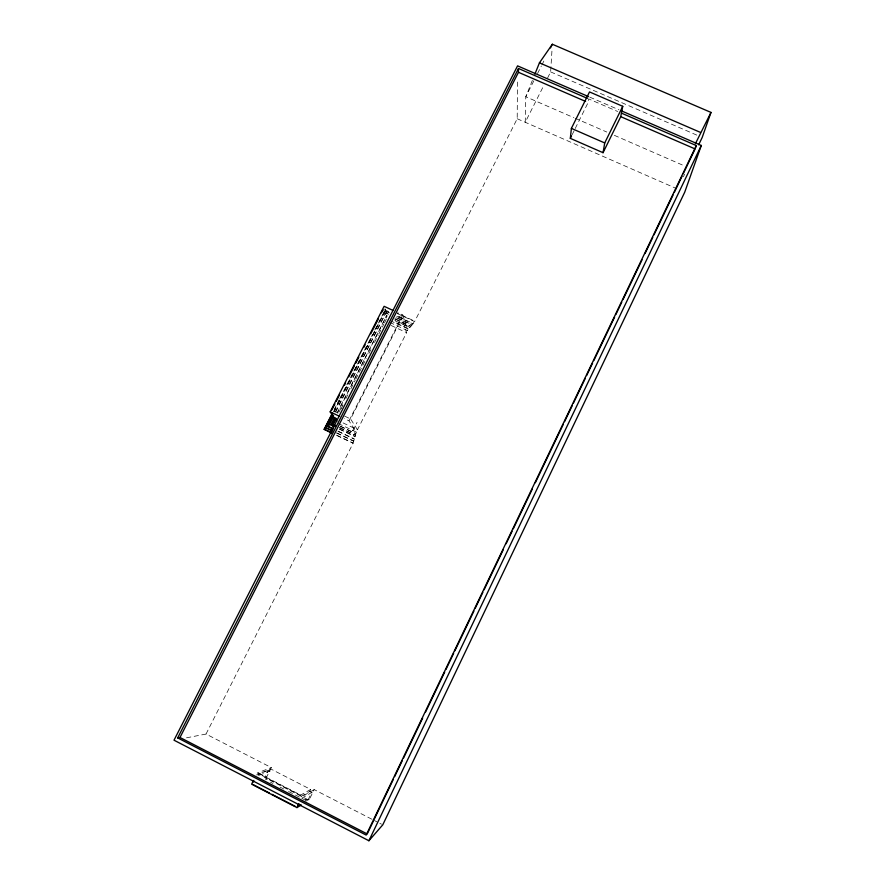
<?xml version="1.0" encoding="UTF-8"?>
<svg xmlns="http://www.w3.org/2000/svg" width="885" height="885" viewBox="0 0 885 885"><rect width="100%" height="100%" fill="white"/><g stroke="black" fill="none" stroke-linecap="round" stroke-linejoin="round"><path stroke-width="0.66" stroke-dasharray="4.42 3.32" d="M397.354 313.6L414.623 321.598L517.205 118.745L517.471 79.418M547.549 78.046L550.647 71.906L552.107 48.199M532.361 80.413L525.79 96.73L525.247 122.274L543.832 85.414M683.397 176.746L684.57 174.29M288.554 791.489L305.413 800.173L306.066 798.823M310.646 789.442L300.701 795.062L299.672 797.175L309.661 791.456L310.646 789.442L270.954 769.054L259.117 773.645L258.066 775.747M308.069 799.852L311.664 792.484L309.661 791.456M371.755 819.167L314.175 789.597L308.976 800.239L264.858 777.605L268.476 770.293L269.969 771.056L270.954 769.054M266.341 778.369L265.688 779.707L267.558 778.911M572.175 134.653L574.63 129.708M575.239 128.48L588.138 102.527L588.614 98.888L617.642 111.477M266.075 778.147L271.308 767.583L206.028 734.052L186.016 737.902M352.772 430.807L357.064 422.333M533.821 80.867L525.79 96.73L573.867 117.694M537.527 73.543L541.233 66.22M541.852 65.003L544.939 58.897M206.028 734.052L353.093 443.263L356.29 432.079L349 420.817L344.298 418.583M343.059 422.908L357.463 429.767L406.602 332.66L401.956 317.781L396.989 315.48M389.754 322.394L407.609 330.669L408.593 328.722L393.703 321.808M390.163 320.635L408.759 329.253L409.81 327.184L394.964 320.304M395.13 320.812L409.954 327.682L410.795 326.012L394.511 318.467M394.666 318.932L410.928 326.465L411.89 324.585L395.849 317.151M396.026 317.704L412.045 325.116L412.908 323.412L396.613 315.868M396.779 316.376L413.052 323.91L414.479 321.089L397.188 313.091M341.123 408.804L342.982 405.142M349 420.817L402.775 314.938L397.796 312.637M357.463 429.767L350.582 418.959L401.956 317.781M334.165 409.622L339.165 399.821M339.796 398.593L372.32 334.895M374.82 329.994L385.451 309.175M333.8 411.226L386.258 308.467M333.8 411.58L385.329 310.646L389.09 312.383M334.065 411.956L385.329 310.646M335.426 411.636L385.982 312.582L389.677 314.297M335.703 412.056L385.982 312.582M337.163 412.709L386.988 314.983L337.395 413.052M339.01 412.078L342.738 404.755M345.847 398.648L348.336 393.77M350.825 388.88L355.184 380.34M355.803 379.123L366.39 358.37M368.879 353.48L371.988 347.385M374.477 342.495L378.205 335.172M378.824 333.955L383.802 324.187M384.433 322.97L386.291 319.308M305.823 801.213L309.628 798.901M305.413 800.173L306.995 799.221M301.763 798.259L313.202 791.599M314.175 789.597L302.482 796.323L257.17 772.992L271.308 767.583M264.858 777.605L266.739 776.82M259.261 775.282L269.969 771.056M256.506 774.95L270.334 769.563M550.647 71.906L697.148 135.261M589.797 97.151L618.936 109.784M575.139 118.247L606.767 132.031M614.356 135.339L683.95 165.672M517.205 118.745L676.262 188.472M384.577 309.728L389.544 312.029M385.517 311.166L389.267 312.903M386.17 313.135L388.637 314.275M391.126 325.47L406.602 332.66M334.154 411.149L338.844 413.372M344.719 416.171L350.582 418.959M338.28 423.506L356.29 432.079M340.294 426.105L355.615 433.407M340.559 426.504L355.858 433.794M339.884 427.665L355.25 434.989M339.276 427.621L355.482 435.343M339.342 428.926L354.962 436.371M339.574 429.258L355.173 436.692M337.904 431.072L354.111 438.794M338.181 431.449L354.354 439.17M336.532 432.787L353.491 440.874M336.787 433.13L353.723 441.217M336.632 435.177L352.861 442.92M336.897 435.52L353.093 443.263M372.972 819.798L381.557 824.2M259.117 773.645L300.701 795.062M270.5 782.185L272.912 783.424M280.125 787.141L283.742 789.011M383.338 309.153L386.491 318.036M384.975 308.776L387.586 316.199M402.775 314.938L407.609 330.669"/><path stroke-width="1.33" d="M518.499 68.499L177.686 737.913L179.987 737.482L518.477 72.304L518.499 68.499L587.352 98.346M570.327 138.359L571.389 128.38L589.521 91.929L622.741 106.311L620.75 116.676L603.05 152.696L570.327 138.359L571.555 135.892M603.05 152.696L604.721 142.95L622.741 106.311M695.51 147.817L696.285 145.56L621.436 113.114M534.894 74.141L539.441 62.835L552.351 44.25L710.987 112.417L702.203 137.44L698.674 144.808M621.469 110.879L701.296 145.461L684.725 192.189L382.774 824.831L368.901 840.75L174.013 740.203L517.57 65.866L588.525 96.609M695.4 143.691L710.987 112.417M368.901 840.75L701.296 145.461M696.285 145.56L366.18 835.075L177.686 737.913M373.171 821.501L367.209 833.958L179.987 737.482M374.355 819.012L393.438 779.154M394.633 776.665L402.376 760.469M403.571 757.98L422.654 718.133M425.63 711.905L444.712 672.047M445.907 669.558L453.651 653.362M454.846 650.873L473.929 611.015M475.123 608.526L482.867 592.331M484.062 589.841L503.145 549.983M506.12 543.755L512.083 531.31M513.278 528.81L532.361 488.962M535.337 482.734L563.358 424.192M564.553 421.702L572.307 405.507M573.491 403.018L585.416 378.105M586.611 375.616L592.574 363.16M593.769 360.671L614.633 317.084M615.827 314.595L621.79 302.139M622.985 299.65L642.056 259.792M645.043 253.564L652.787 237.368M653.982 234.879L673.065 195.021M674.259 192.532L682.003 176.336M683.198 173.847L695.123 148.945L620.75 116.676M253.276 780.824L251.617 784.187L296.962 807.596L298.621 804.222M299.064 803.779L297.98 805.992L300.225 804.62M252.701 782.617L253.785 780.426M550.492 47.912L552.351 44.25M333.667 423.428L336.156 418.55M336.809 421.382L330.171 411.868L384.112 306.31L392.818 310.336M331.798 410.032L334.939 403.881M336.2 401.414L339.342 395.263M344.376 385.429L345.626 382.962M348.767 376.811L354.431 365.748M355.681 363.281L358.823 357.131M363.857 347.296L365.107 344.829M370.771 333.756L378.304 318.998M381.446 312.848L382.707 310.392M331.908 433.141L324.153 429.225L332.284 413.295M324.43 429.579L332.55 413.671M331.952 430.829L325.636 427.588L332.55 414.047M326.532 426.714L329.674 420.563M330.924 418.107L332.185 415.651M333.202 429.081L327.937 426.316L333.556 415.308M328.235 426.703L333.214 416.935M333.568 426.393L330.935 424.922L334.663 417.587M331.798 424.037L334.906 417.93M335.537 425.84L332.782 424.28L335.891 418.185M296.962 807.596L301.331 804.93M539.441 62.835L700.5 132.418M518.477 72.304L585.605 101.432M571.389 128.38L604.721 142.95M330.171 411.868L339.586 416.337M332.782 424.28L335.149 425.408M330.935 424.922L334.53 426.636M327.937 426.316L332.926 428.694M325.636 427.588L332.904 431.05M324.153 429.225L331.643 432.798M253.564 784.829L269.482 793.048M271.927 794.31L295.192 806.323"/></g></svg>
